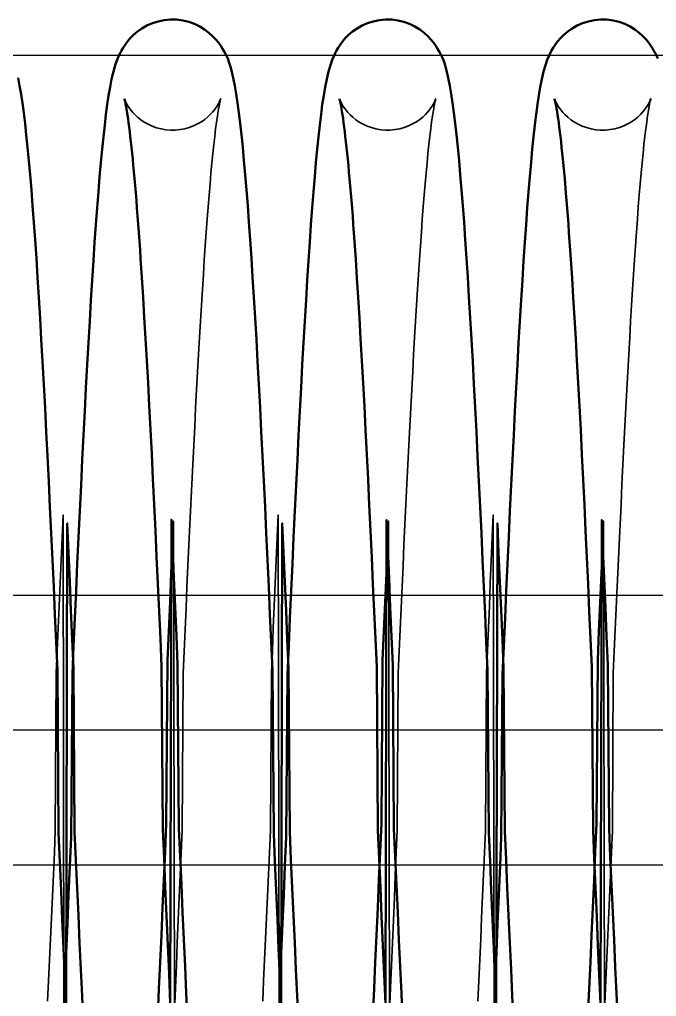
# Model space of a CAD drawing. Header units: millimetres. Extents: x 0 to 190005487, y 0 to 455456909.
# Drawn here: x 90857.58 to 90881.19, y 28299.67 to 28335.88 of the extents above; entities that cross this region are included whole.
import ezdxf

# ---------------------------------------------------------------- set-up
doc = ezdxf.new("R2010")
doc.units = ezdxf.units.MM
doc.header["$LTSCALE"] = 400
doc.header["$MEASUREMENT"] = 0
doc.linetypes.add('ACAD_ISO04W100', pattern=[30, 24, -3, 0, -3])
doc.linetypes.add('CEN', pattern=[35, 30, -2, 1, -2])
doc.layers.get('0').update_dxf_attribs({"linetype": 'CONTINUOUS'})
doc.layers.add('cen', color=1, linetype='ACAD_ISO04W100')
doc.layers.add('가려진 것(ISO)', color=7, linetype='CONTINUOUS', lineweight=35)
doc.layers.add('가시적인 것(ISO)', color=7, linetype='CONTINUOUS', lineweight=50)

# ---------------------------------------------------------------- blocks, each defined once
blk = doc.blocks.new('토션스프링 3')
at = {"layer": '가려진 것(ISO)', "flags": 128}
for points in [[(21462240.691, -50952857.63), (21462240.696, -50952857.647), (21462240.718, -50952857.704), (21462240.76, -50952857.809), (21462240.838, -50952857.972), (21462240.897, -50952858.076), (21462240.972, -50952858.196), (21462241.065, -50952858.332), (21462241.18, -50952858.484), (21462241.32, -50952858.651), (21462241.488, -50952858.828), (21462241.684, -50952859.008), (21462241.911, -50952859.187), (21462242.166, -50952859.359), (21462242.447, -50952859.518), (21462242.749, -50952859.658), (21462243.071, -50952859.773), (21462243.41, -50952859.862), (21462243.758, -50952859.923), (21462244.112, -50952859.952), (21462244.469, -50952859.949), (21462244.823, -50952859.914), (21462245.171, -50952859.849), (21462245.506, -50952859.755), (21462245.824, -50952859.634), (21462246.124, -50952859.49), (21462246.401, -50952859.329), (21462246.651, -50952859.156), (21462246.871, -50952858.976), (21462247.063, -50952858.796), (21462247.226, -50952858.62), (21462247.362, -50952858.455), (21462247.472, -50952858.305), (21462247.561, -50952858.171), (21462247.632, -50952858.053), (21462247.687, -50952857.952), (21462247.73, -50952857.867), (21462247.787, -50952857.741), (21462247.816, -50952857.666), (21462247.827, -50952857.633), (21462247.827, -50952857.635), (21462247.818, -50952857.668), (21462247.803, -50952857.727), (21462247.783, -50952857.809), (21462247.761, -50952857.912), (21462247.709, -50952858.175), (21462247.651, -50952858.507), (21462247.588, -50952858.903), (21462247.523, -50952859.355), (21462247.457, -50952859.859), (21462247.39, -50952860.416), (21462247.322, -50952861.024), (21462247.253, -50952861.681), (21462247.183, -50952862.385), (21462247.113, -50952863.134), (21462247.043, -50952863.927), (21462246.972, -50952864.763), (21462246.902, -50952865.641), (21462246.831, -50952866.563), (21462246.76, -50952867.527), (21462246.689, -50952868.531), (21462246.618, -50952869.575), (21462246.547, -50952870.656), (21462246.475, -50952871.774), (21462246.404, -50952872.927), (21462246.333, -50952874.113), (21462246.262, -50952875.332), (21462246.19, -50952876.581), (21462246.119, -50952877.865), (21462246.048, -50952879.182), (21462245.976, -50952880.53), (21462245.905, -50952881.907), (21462245.833, -50952883.313), (21462245.761, -50952884.745), (21462245.69, -50952886.201), (21462245.618, -50952887.68), (21462245.547, -50952889.18), (21462245.475, -50952890.699), (21462245.404, -50952892.236), (21462245.333, -50952893.793), (21462245.261, -50952895.37), (21462245.19, -50952896.967), (21462245.118, -50952898.58), (21462245.046, -50952900.208), (21462244.975, -50952911.849), (21462244.903, -50952913.501), (21462244.831, -50952915.162), (21462244.76, -50952916.83), (21462244.688, -50952918.503), (21462244.617, -50952920.179), (21462244.546, -50952921.858), (21462244.474, -50952923.543), (21462244.403, -50952925.233), (21462244.331, -50952888.925), (21462244.26, -50952890.619)], [(21462256.638, -50952857.63), (21462256.643, -50952857.647), (21462256.664, -50952857.704), (21462256.708, -50952857.807), (21462256.787, -50952857.966), (21462256.844, -50952858.07), (21462256.917, -50952858.191), (21462257.009, -50952858.328), (21462257.123, -50952858.48), (21462257.263, -50952858.646), (21462257.429, -50952858.822), (21462257.625, -50952859.003), (21462257.851, -50952859.182), (21462258.105, -50952859.354), (21462258.385, -50952859.514), (21462258.687, -50952859.654), (21462259.008, -50952859.77), (21462259.346, -50952859.86), (21462259.695, -50952859.921), (21462260.049, -50952859.952), (21462260.405, -50952859.949), (21462260.76, -50952859.915), (21462261.108, -50952859.851), (21462261.443, -50952859.758), (21462261.762, -50952859.638), (21462262.063, -50952859.495), (21462262.34, -50952859.334), (21462262.591, -50952859.161), (21462262.812, -50952858.981), (21462263.005, -50952858.801), (21462263.169, -50952858.625), (21462263.306, -50952858.459), (21462263.417, -50952858.309), (21462263.506, -50952858.174), (21462263.577, -50952858.056), (21462263.633, -50952857.954), (21462263.676, -50952857.869), (21462263.733, -50952857.742), (21462263.762, -50952857.667), (21462263.774, -50952857.633), (21462263.774, -50952857.635), (21462263.765, -50952857.667), (21462263.75, -50952857.726), (21462263.73, -50952857.808), (21462263.708, -50952857.911), (21462263.657, -50952858.173), (21462263.598, -50952858.505), (21462263.535, -50952858.9), (21462263.471, -50952859.352), (21462263.405, -50952859.856), (21462263.337, -50952860.413), (21462263.269, -50952861.021), (21462263.2, -50952861.677), (21462263.13, -50952862.381), (21462263.06, -50952863.131), (21462262.99, -50952863.924), (21462262.92, -50952864.759), (21462262.849, -50952865.637), (21462262.778, -50952866.559), (21462262.708, -50952867.522), (21462262.636, -50952868.526), (21462262.565, -50952869.57), (21462262.494, -50952870.652), (21462262.423, -50952871.77), (21462262.351, -50952872.923), (21462262.28, -50952874.11), (21462262.209, -50952875.328), (21462262.137, -50952876.578), (21462262.066, -50952877.861), (21462261.995, -50952879.178), (21462261.923, -50952880.525), (21462261.852, -50952881.903), (21462261.78, -50952883.309), (21462261.709, -50952884.741), (21462261.637, -50952886.197), (21462261.565, -50952887.677), (21462261.494, -50952889.177), (21462261.422, -50952890.697), (21462261.351, -50952892.235), (21462261.28, -50952893.791), (21462261.208, -50952895.368), (21462261.137, -50952896.964), (21462261.065, -50952898.577), (21462260.993, -50952900.205), (21462260.922, -50952911.846), (21462260.85, -50952913.499), (21462260.778, -50952915.16), (21462260.707, -50952916.829), (21462260.635, -50952918.503), (21462260.564, -50952920.18), (21462260.493, -50952921.859), (21462260.421, -50952923.544), (21462260.35, -50952925.233), (21462260.278, -50952888.925), (21462260.206, -50952890.618)], [(21462272.585, -50952857.63), (21462272.59, -50952857.647), (21462272.611, -50952857.704), (21462272.655, -50952857.807), (21462272.733, -50952857.966), (21462272.791, -50952858.07), (21462272.864, -50952858.191), (21462272.956, -50952858.328), (21462273.07, -50952858.48), (21462273.209, -50952858.646), (21462273.376, -50952858.822), (21462273.572, -50952859.003), (21462273.798, -50952859.182), (21462274.052, -50952859.354), (21462274.332, -50952859.514), (21462274.634, -50952859.654), (21462274.955, -50952859.77), (21462275.293, -50952859.86), (21462275.642, -50952859.921), (21462275.996, -50952859.952), (21462276.352, -50952859.949), (21462276.707, -50952859.915), (21462277.055, -50952859.851), (21462277.39, -50952859.758), (21462277.709, -50952859.638), (21462278.01, -50952859.495), (21462278.287, -50952859.334), (21462278.538, -50952859.161), (21462278.759, -50952858.981), (21462278.951, -50952858.801), (21462279.116, -50952858.625), (21462279.252, -50952858.459), (21462279.363, -50952858.309), (21462279.453, -50952858.174), (21462279.524, -50952858.056), (21462279.579, -50952857.954), (21462279.622, -50952857.869), (21462279.68, -50952857.742), (21462279.709, -50952857.667), (21462279.721, -50952857.633), (21462279.721, -50952857.635), (21462279.712, -50952857.667), (21462279.697, -50952857.726), (21462279.677, -50952857.808), (21462279.655, -50952857.911), (21462279.603, -50952858.173), (21462279.545, -50952858.505), (21462279.482, -50952858.9), (21462279.417, -50952859.352), (21462279.351, -50952859.856), (21462279.284, -50952860.413), (21462279.216, -50952861.021), (21462279.147, -50952861.677), (21462279.077, -50952862.381), (21462279.007, -50952863.131), (21462278.937, -50952863.924), (21462278.866, -50952864.759), (21462278.796, -50952865.637), (21462278.725, -50952866.559), (21462278.654, -50952867.522), (21462278.583, -50952868.527), (21462278.512, -50952869.57), (21462278.441, -50952870.652), (21462278.369, -50952871.77), (21462278.298, -50952872.923), (21462278.227, -50952874.109), (21462278.155, -50952875.328), (21462278.084, -50952876.578), (21462278.013, -50952877.861), (21462277.942, -50952879.178), (21462277.87, -50952880.525), (21462277.799, -50952881.903), (21462277.727, -50952883.309), (21462277.655, -50952884.741), (21462277.584, -50952886.197), (21462277.512, -50952887.677), (21462277.441, -50952889.177), (21462277.369, -50952890.697), (21462277.298, -50952892.235), (21462277.227, -50952893.791), (21462277.155, -50952895.368), (21462277.084, -50952896.964), (21462277.012, -50952898.577), (21462276.94, -50952900.205), (21462276.869, -50952911.846), (21462276.797, -50952913.499), (21462276.725, -50952915.16), (21462276.654, -50952916.829), (21462276.582, -50952918.503), (21462276.511, -50952920.18), (21462276.439, -50952921.859), (21462276.368, -50952923.544), (21462276.297, -50952925.233), (21462276.225, -50952888.925), (21462276.153, -50952890.618)], [(21462235, -50952924.509), (21462235.071, -50952922.988), (21462235.143, -50952921.45), (21462235.214, -50952919.894), (21462235.285, -50952918.321), (21462235.357, -50952916.728), (21462235.428, -50952915.118), (21462235.5, -50952913.491), (21462235.571, -50952911.852), (21462235.643, -50952900.2), (21462235.715, -50952898.539), (21462235.786, -50952896.87), (21462235.858, -50952895.196), (21462235.929, -50952893.517), (21462236.001, -50952891.837), (21462236.072, -50952890.156), (21462236.143, -50952888.47), (21462236.215, -50952924.781), (21462236.286, -50952923.091)], [(21462250.947, -50952924.509), (21462251.018, -50952922.988), (21462251.09, -50952921.449), (21462251.161, -50952919.894), (21462251.232, -50952918.321), (21462251.303, -50952916.728), (21462251.375, -50952915.118), (21462251.447, -50952913.492), (21462251.518, -50952911.852), (21462251.59, -50952900.201), (21462251.661, -50952898.539), (21462251.733, -50952896.87), (21462251.805, -50952895.196), (21462251.876, -50952893.517), (21462251.947, -50952891.836), (21462252.019, -50952890.155), (21462252.09, -50952888.47), (21462252.161, -50952924.781), (21462252.233, -50952923.091)], [(21462266.894, -50952924.509), (21462266.965, -50952922.988), (21462267.036, -50952921.449), (21462267.108, -50952919.894), (21462267.179, -50952918.321), (21462267.25, -50952916.728), (21462267.322, -50952915.118), (21462267.393, -50952913.492), (21462267.465, -50952911.852), (21462267.537, -50952900.201), (21462267.608, -50952898.539), (21462267.68, -50952896.87), (21462267.752, -50952895.196), (21462267.823, -50952893.517), (21462267.894, -50952891.836), (21462267.966, -50952890.155), (21462268.037, -50952888.47), (21462268.108, -50952924.781), (21462268.18, -50952923.091)]]:
    blk.add_lwpolyline(points, dxfattribs=at)
at = {"layer": '가시적인 것(ISO)', "flags": 128}
for points in [[(21462232.807, -50952856.086), (21462232.926, -50952856.665), (21462233.033, -50952857.281), (21462233.133, -50952857.945), (21462233.229, -50952858.667), (21462233.326, -50952859.455), (21462233.421, -50952860.31), (21462233.516, -50952861.232), (21462233.61, -50952862.218), (21462233.704, -50952863.269), (21462233.796, -50952864.383), (21462233.889, -50952865.559), (21462233.981, -50952866.795), (21462234.072, -50952868.092), (21462234.164, -50952869.448), (21462234.256, -50952870.867), (21462234.348, -50952872.346), (21462234.44, -50952873.881), (21462234.532, -50952875.47), (21462234.624, -50952877.11), (21462234.716, -50952878.798), (21462234.807, -50952880.531), (21462234.899, -50952882.307), (21462234.99, -50952884.122), (21462235.082, -50952885.983), (21462235.173, -50952887.885), (21462235.265, -50952889.826), (21462235.357, -50952891.801), (21462235.449, -50952893.806), (21462235.54, -50952895.838), (21462235.632, -50952897.894), (21462235.723, -50952899.968), (21462235.814, -50952912.06), (21462235.906, -50952914.173), (21462235.997, -50952916.305), (21462236.089, -50952918.452), (21462236.181, -50952920.609), (21462236.273, -50952922.774), (21462236.364, -50952924.94), (21462236.456, -50952889.105), (21462236.547, -50952891.264), (21462236.639, -50952893.414), (21462236.73, -50952895.561), (21462236.822, -50952897.701), (21462236.913, -50952899.831), (21462237.005, -50952911.946), (21462237.097, -50952914.044), (21462237.189, -50952916.118), (21462237.28, -50952918.166), (21462237.371, -50952920.184), (21462237.463, -50952922.167), (21462237.554, -50952924.122), (21462237.646, -50952926.046)], [(21462236.286, -50952923.091), (21462236.378, -50952920.927), (21462236.47, -50952918.767), (21462236.561, -50952916.617), (21462236.653, -50952914.48), (21462236.745, -50952912.361), (21462236.836, -50952900.263), (21462236.927, -50952898.188), (21462237.019, -50952896.133), (21462237.11, -50952894.099), (21462237.202, -50952892.09), (21462237.294, -50952890.11), (21462237.386, -50952888.163), (21462237.478, -50952886.253), (21462237.569, -50952884.382), (21462237.661, -50952882.556), (21462237.752, -50952880.777), (21462237.844, -50952879.04), (21462237.935, -50952877.347), (21462238.027, -50952875.701), (21462238.119, -50952874.105), (21462238.211, -50952872.56), (21462238.303, -50952871.071), (21462238.396, -50952869.639), (21462238.488, -50952868.268), (21462238.58, -50952866.96), (21462238.672, -50952865.717), (21462238.764, -50952864.535), (21462238.857, -50952863.415), (21462238.95, -50952862.358), (21462239.043, -50952861.367), (21462239.137, -50952860.441), (21462239.231, -50952859.582), (21462239.325, -50952858.792), (21462239.42, -50952858.062), (21462239.521, -50952857.386), (21462239.629, -50952856.758), (21462239.747, -50952856.17), (21462239.878, -50952855.615), (21462240.041, -50952855.056), (21462240.15, -50952854.754), (21462240.287, -50952854.425), (21462240.372, -50952854.246), (21462240.473, -50952854.053), (21462240.593, -50952853.847), (21462240.738, -50952853.626), (21462240.914, -50952853.39), (21462241.123, -50952853.145), (21462241.372, -50952852.895), (21462241.664, -50952852.648), (21462241.995, -50952852.415), (21462242.364, -50952852.205), (21462242.767, -50952852.029), (21462243.198, -50952851.892), (21462243.647, -50952851.8), (21462244.106, -50952851.758), (21462244.57, -50952851.767), (21462245.028, -50952851.826), (21462245.471, -50952851.933), (21462245.892, -50952852.085), (21462246.286, -50952852.275), (21462246.643, -50952852.493), (21462246.96, -50952852.731), (21462247.236, -50952852.98), (21462247.471, -50952853.229), (21462247.669, -50952853.471), (21462247.833, -50952853.702), (21462247.971, -50952853.918), (21462248.09, -50952854.12), (21462248.192, -50952854.309), (21462248.354, -50952854.655), (21462248.47, -50952854.966), (21462248.555, -50952855.254), (21462248.622, -50952855.529), (21462248.752, -50952856.08), (21462248.871, -50952856.659), (21462248.979, -50952857.275), (21462249.079, -50952857.939), (21462249.175, -50952858.66), (21462249.272, -50952859.448), (21462249.368, -50952860.303), (21462249.462, -50952861.224), (21462249.556, -50952862.21), (21462249.65, -50952863.26), (21462249.742, -50952864.374), (21462249.835, -50952865.549), (21462249.927, -50952866.786), (21462250.019, -50952868.082), (21462250.11, -50952869.438), (21462250.202, -50952870.857), (21462250.294, -50952872.335), (21462250.386, -50952873.87), (21462250.478, -50952875.459), (21462250.57, -50952877.099), (21462250.662, -50952878.787), (21462250.754, -50952880.52), (21462250.845, -50952882.295), (21462250.936, -50952884.111), (21462251.028, -50952885.971), (21462251.12, -50952887.873), (21462251.211, -50952889.814), (21462251.303, -50952891.789), (21462251.395, -50952893.794), (21462251.487, -50952895.827), (21462251.578, -50952897.882), (21462251.67, -50952899.957), (21462251.761, -50952912.049), (21462251.852, -50952914.162), (21462251.944, -50952916.294), (21462252.036, -50952918.441), (21462252.127, -50952920.599), (21462252.219, -50952922.763), (21462252.311, -50952924.93), (21462252.402, -50952889.096), (21462252.494, -50952891.255), (21462252.585, -50952893.405), (21462252.677, -50952895.552), (21462252.768, -50952897.692), (21462252.86, -50952899.822), (21462252.952, -50952911.938), (21462253.043, -50952914.036), (21462253.135, -50952916.111), (21462253.227, -50952918.159), (21462253.318, -50952920.177), (21462253.409, -50952922.161), (21462253.501, -50952924.116), (21462253.592, -50952926.04)], [(21462252.233, -50952923.091), (21462252.325, -50952920.927), (21462252.417, -50952918.767), (21462252.508, -50952916.617), (21462252.6, -50952914.48), (21462252.692, -50952912.36), (21462252.783, -50952900.262), (21462252.874, -50952898.188), (21462252.966, -50952896.132), (21462253.057, -50952894.099), (21462253.149, -50952892.09), (21462253.241, -50952890.11), (21462253.333, -50952888.163), (21462253.424, -50952886.253), (21462253.516, -50952884.382), (21462253.608, -50952882.556), (21462253.699, -50952880.776), (21462253.79, -50952879.04), (21462253.882, -50952877.347), (21462253.974, -50952875.701), (21462254.066, -50952874.105), (21462254.158, -50952872.56), (21462254.25, -50952871.071), (21462254.342, -50952869.639), (21462254.435, -50952868.268), (21462254.527, -50952866.96), (21462254.619, -50952865.716), (21462254.711, -50952864.534), (21462254.803, -50952863.415), (21462254.896, -50952862.358), (21462254.99, -50952861.366), (21462255.084, -50952860.44), (21462255.178, -50952859.582), (21462255.272, -50952858.791), (21462255.367, -50952858.061), (21462255.468, -50952857.386), (21462255.576, -50952856.758), (21462255.694, -50952856.17), (21462255.825, -50952855.615), (21462255.988, -50952855.056), (21462256.097, -50952854.754), (21462256.234, -50952854.425), (21462256.319, -50952854.245), (21462256.42, -50952854.053), (21462256.54, -50952853.847), (21462256.685, -50952853.625), (21462256.861, -50952853.39), (21462257.07, -50952853.145), (21462257.319, -50952852.895), (21462257.611, -50952852.648), (21462257.942, -50952852.414), (21462258.311, -50952852.205), (21462258.715, -50952852.029), (21462259.145, -50952851.892), (21462259.594, -50952851.8), (21462260.054, -50952851.758), (21462260.518, -50952851.767), (21462260.976, -50952851.826), (21462261.418, -50952851.933), (21462261.839, -50952852.085), (21462262.233, -50952852.275), (21462262.591, -50952852.493), (21462262.907, -50952852.731), (21462263.183, -50952852.98), (21462263.418, -50952853.229), (21462263.616, -50952853.471), (21462263.78, -50952853.703), (21462263.917, -50952853.918), (21462264.036, -50952854.12), (21462264.138, -50952854.309), (21462264.3, -50952854.655), (21462264.416, -50952854.966), (21462264.501, -50952855.254), (21462264.569, -50952855.529), (21462264.699, -50952856.08), (21462264.818, -50952856.659), (21462264.925, -50952857.275), (21462265.026, -50952857.939), (21462265.122, -50952858.66), (21462265.219, -50952859.448), (21462265.314, -50952860.302), (21462265.409, -50952861.224), (21462265.503, -50952862.21), (21462265.596, -50952863.26), (21462265.689, -50952864.374), (21462265.782, -50952865.549), (21462265.874, -50952866.786), (21462265.966, -50952868.082), (21462266.057, -50952869.438), (21462266.149, -50952870.856), (21462266.241, -50952872.335), (21462266.333, -50952873.87), (21462266.425, -50952875.459), (21462266.517, -50952877.099), (21462266.609, -50952878.787), (21462266.7, -50952880.52), (21462266.792, -50952882.295), (21462266.883, -50952884.111), (21462266.975, -50952885.971), (21462267.066, -50952887.873), (21462267.158, -50952889.814), (21462267.25, -50952891.789), (21462267.342, -50952893.794), (21462267.433, -50952895.827), (21462267.525, -50952897.882), (21462267.616, -50952899.957), (21462267.708, -50952912.049), (21462267.799, -50952914.162), (21462267.891, -50952916.294), (21462267.982, -50952918.441), (21462268.074, -50952920.599), (21462268.166, -50952922.763), (21462268.258, -50952924.93), (21462268.349, -50952889.096), (21462268.441, -50952891.255), (21462268.532, -50952893.405), (21462268.623, -50952895.552), (21462268.715, -50952897.692), (21462268.807, -50952899.822), (21462268.898, -50952911.938), (21462268.99, -50952914.036), (21462269.082, -50952916.111), (21462269.173, -50952918.159), (21462269.265, -50952920.177), (21462269.356, -50952922.161), (21462269.447, -50952924.116), (21462269.539, -50952926.04)], [(21462268.18, -50952923.091), (21462268.272, -50952920.927), (21462268.363, -50952918.768), (21462268.455, -50952916.617), (21462268.547, -50952914.48), (21462268.638, -50952912.36), (21462268.73, -50952900.262), (21462268.821, -50952898.187), (21462268.913, -50952896.132), (21462269.004, -50952894.098), (21462269.096, -50952892.09), (21462269.188, -50952890.11), (21462269.28, -50952888.163), (21462269.371, -50952886.253), (21462269.463, -50952884.382), (21462269.554, -50952882.556), (21462269.646, -50952880.776), (21462269.737, -50952879.04), (21462269.829, -50952877.347), (21462269.921, -50952875.701), (21462270.013, -50952874.105), (21462270.105, -50952872.56), (21462270.197, -50952871.071), (21462270.289, -50952869.639), (21462270.381, -50952868.268), (21462270.473, -50952866.96), (21462270.565, -50952865.716), (21462270.658, -50952864.534), (21462270.75, -50952863.414), (21462270.843, -50952862.358), (21462270.937, -50952861.366), (21462271.031, -50952860.44), (21462271.125, -50952859.581), (21462271.219, -50952858.79), (21462271.314, -50952858.061), (21462271.415, -50952857.386), (21462271.522, -50952856.758), (21462271.641, -50952856.17), (21462271.772, -50952855.615), (21462271.935, -50952855.056), (21462272.044, -50952854.754), (21462272.181, -50952854.425), (21462272.266, -50952854.245), (21462272.367, -50952854.053), (21462272.487, -50952853.847), (21462272.632, -50952853.625), (21462272.808, -50952853.389), (21462273.017, -50952853.144), (21462273.266, -50952852.895), (21462273.558, -50952852.648), (21462273.89, -50952852.414), (21462274.258, -50952852.205), (21462274.662, -50952852.029), (21462275.093, -50952851.891), (21462275.541, -50952851.799), (21462276.001, -50952851.758), (21462276.465, -50952851.767), (21462276.923, -50952851.826), (21462277.365, -50952851.933), (21462277.787, -50952852.086), (21462278.18, -50952852.275), (21462278.538, -50952852.493), (21462278.854, -50952852.732), (21462279.13, -50952852.98), (21462279.365, -50952853.229), (21462279.563, -50952853.472), (21462279.727, -50952853.703), (21462279.864, -50952853.919), (21462279.982, -50952854.121), (21462280.084, -50952854.31), (21462280.246, -50952854.655)], [(21462244.26, -50952890.619), (21462244.168, -50952892.783), (21462244.076, -50952894.942), (21462243.984, -50952897.09), (21462243.893, -50952899.224), (21462243.801, -50952911.338), (21462243.71, -50952913.432), (21462243.619, -50952915.51), (21462243.527, -50952917.568), (21462243.436, -50952919.604), (21462243.344, -50952921.614), (21462243.252, -50952923.593), (21462243.16, -50952925.539)], [(21462260.206, -50952890.618), (21462260.115, -50952892.783), (21462260.023, -50952894.941), (21462259.931, -50952897.09), (21462259.84, -50952899.224), (21462259.748, -50952911.34), (21462259.657, -50952913.433), (21462259.566, -50952915.51), (21462259.474, -50952917.568), (21462259.382, -50952919.603), (21462259.291, -50952921.613), (21462259.199, -50952923.592), (21462259.107, -50952925.537)], [(21462245.373, -50952925.842), (21462245.282, -50952923.904), (21462245.19, -50952921.936), (21462245.099, -50952919.94), (21462245.008, -50952917.918), (21462244.916, -50952915.866), (21462244.824, -50952913.786), (21462244.733, -50952911.684), (21462244.641, -50952899.564), (21462244.549, -50952897.428), (21462244.458, -50952895.282), (21462244.366, -50952893.13), (21462244.275, -50952890.975), (21462244.183, -50952888.82), (21462244.092, -50952924.659), (21462244, -50952922.497), (21462243.909, -50952920.336), (21462243.817, -50952918.181), (21462243.725, -50952916.036), (21462243.634, -50952913.906), (21462243.542, -50952911.794), (21462243.451, -50952899.705), (21462243.359, -50952897.641), (21462243.268, -50952895.598), (21462243.177, -50952893.577), (21462243.085, -50952891.584), (21462242.993, -50952889.62), (21462242.901, -50952887.691), (21462242.81, -50952885.801), (21462242.718, -50952883.952), (21462242.627, -50952882.149), (21462242.536, -50952880.394), (21462242.445, -50952878.684), (21462242.353, -50952877.019), (21462242.262, -50952875.404), (21462242.17, -50952873.841), (21462242.079, -50952872.334), (21462241.987, -50952870.885), (21462241.896, -50952869.498), (21462241.851, -50952868.829), (21462241.805, -50952868.177), (21462241.76, -50952867.541), (21462241.715, -50952866.922), (21462241.669, -50952866.318), (21462241.624, -50952865.731), (21462241.578, -50952865.159), (21462241.533, -50952864.605), (21462241.487, -50952864.067), (21462241.442, -50952863.547), (21462241.397, -50952863.046), (21462241.352, -50952862.562), (21462241.307, -50952862.098), (21462241.262, -50952861.652), (21462241.218, -50952861.227), (21462241.174, -50952860.821), (21462241.131, -50952860.436), (21462241.088, -50952860.072), (21462241.045, -50952859.729), (21462241.003, -50952859.409), (21462240.962, -50952859.11), (21462240.92, -50952858.833), (21462240.879, -50952858.578), (21462240.84, -50952858.348), (21462240.803, -50952858.145), (21462240.769, -50952857.972), (21462240.74, -50952857.831), (21462240.716, -50952857.725), (21462240.698, -50952857.655), (21462240.691, -50952857.63)], [(21462276.153, -50952890.618), (21462276.062, -50952892.783), (21462275.97, -50952894.942), (21462275.878, -50952897.09), (21462275.786, -50952899.224), (21462275.695, -50952911.34), (21462275.604, -50952913.433), (21462275.512, -50952915.51), (21462275.421, -50952917.568), (21462275.329, -50952919.604), (21462275.238, -50952921.613), (21462275.146, -50952923.592), (21462275.054, -50952925.538)], [(21462261.322, -50952925.883), (21462261.23, -50952923.943), (21462261.139, -50952921.969), (21462261.047, -50952919.966), (21462260.955, -50952917.937), (21462260.864, -50952915.885), (21462260.773, -50952913.815), (21462260.681, -50952911.722), (21462260.59, -50952899.607), (21462260.498, -50952897.473), (21462260.406, -50952895.325), (21462260.314, -50952893.168), (21462260.223, -50952891.005), (21462260.131, -50952888.841), (21462260.04, -50952924.679), (21462259.948, -50952922.523), (21462259.857, -50952920.372), (21462259.766, -50952918.222), (21462259.674, -50952916.08), (21462259.582, -50952913.949), (21462259.491, -50952911.832), (21462259.399, -50952899.735), (21462259.307, -50952897.661), (21462259.216, -50952895.615), (21462259.124, -50952893.6), (21462259.033, -50952891.615), (21462258.942, -50952889.657), (21462258.85, -50952887.73), (21462258.758, -50952885.839), (21462258.667, -50952883.986), (21462258.575, -50952882.176), (21462258.484, -50952880.412), (21462258.392, -50952878.697), (21462258.347, -50952877.86), (21462258.301, -50952877.037), (21462258.256, -50952876.226), (21462258.21, -50952875.427), (21462258.119, -50952873.869), (21462258.027, -50952872.363), (21462257.936, -50952870.914), (21462257.844, -50952869.524), (21462257.753, -50952868.197), (21462257.708, -50952867.558), (21462257.662, -50952866.935), (21462257.617, -50952866.329), (21462257.572, -50952865.741), (21462257.527, -50952865.171), (21462257.482, -50952864.618), (21462257.391, -50952863.564), (21462257.345, -50952863.061), (21462257.299, -50952862.576), (21462257.253, -50952862.109), (21462257.208, -50952861.661), (21462257.162, -50952861.232), (21462257.117, -50952860.823), (21462257.073, -50952860.435), (21462257.029, -50952860.068), (21462256.986, -50952859.723), (21462256.944, -50952859.401), (21462256.903, -50952859.102), (21462256.864, -50952858.827), (21462256.825, -50952858.576), (21462256.788, -50952858.351), (21462256.753, -50952858.151), (21462256.719, -50952857.978), (21462256.688, -50952857.834), (21462256.662, -50952857.724), (21462256.644, -50952857.654), (21462256.638, -50952857.63)], [(21462277.269, -50952925.883), (21462277.177, -50952923.942), (21462277.085, -50952921.969), (21462276.994, -50952919.965), (21462276.902, -50952917.936), (21462276.811, -50952915.885), (21462276.719, -50952913.815), (21462276.628, -50952911.722), (21462276.536, -50952899.606), (21462276.445, -50952897.472), (21462276.353, -50952895.325), (21462276.261, -50952893.168), (21462276.17, -50952891.005), (21462276.078, -50952888.84), (21462275.987, -50952924.678), (21462275.895, -50952922.523), (21462275.804, -50952920.371), (21462275.712, -50952918.222), (21462275.621, -50952916.079), (21462275.529, -50952913.948), (21462275.437, -50952911.832), (21462275.346, -50952899.735), (21462275.254, -50952897.661), (21462275.163, -50952895.615), (21462275.071, -50952893.6), (21462274.98, -50952891.614), (21462274.889, -50952889.656), (21462274.797, -50952887.73), (21462274.705, -50952885.838), (21462274.614, -50952883.985), (21462274.522, -50952882.175), (21462274.43, -50952880.411), (21462274.339, -50952878.697), (21462274.293, -50952877.86), (21462274.248, -50952877.036), (21462274.157, -50952875.427), (21462274.065, -50952873.868), (21462273.974, -50952872.363), (21462273.883, -50952870.914), (21462273.791, -50952869.524), (21462273.7, -50952868.196), (21462273.655, -50952867.557), (21462273.609, -50952866.934), (21462273.564, -50952866.329), (21462273.519, -50952865.741), (21462273.474, -50952865.17), (21462273.429, -50952864.618), (21462273.338, -50952863.564), (21462273.292, -50952863.061), (21462273.246, -50952862.576), (21462273.2, -50952862.109), (21462273.155, -50952861.661), (21462273.109, -50952861.232), (21462273.064, -50952860.823), (21462273.02, -50952860.435), (21462272.976, -50952860.068), (21462272.933, -50952859.723), (21462272.891, -50952859.401), (21462272.85, -50952859.102), (21462272.811, -50952858.827), (21462272.772, -50952858.576), (21462272.735, -50952858.351), (21462272.7, -50952858.151), (21462272.666, -50952857.978), (21462272.635, -50952857.834), (21462272.609, -50952857.724), (21462272.591, -50952857.654), (21462272.585, -50952857.63)]]:
    blk.add_lwpolyline(points, dxfattribs=at)
blk = doc.blocks.new('토션스프링1234')
blk.add_blockref('토션스프링 3', (188.103, -4314.906))
blk = doc.blocks.new('A$C643E1396')
at = {"color": 3}
for p, q in [((1013.447, 4181.266, 5.641), (2113.531, 4181.266, 173.534)), ((938.443, 4161.265, 5.656), (2188.507, 4161.265, 27.826)), ((938.443, 4151.264, 5.656), (2188.507, 4151.264, 27.826))]:
    blk.add_line(p, q, dxfattribs=at)
at = {"layer": 'cen', "linetype": 'CEN'}
blk.add_line((898.441, 4156.264, 5.641), (2301.013, 4156.264, 173.534), dxfattribs=at)
at = {"xscale": 0.5000256451997451, "yscale": 0.5000256451997451, "zscale": 0.5000256451997451}
blk.add_blockref('토션스프링1234', (-10730262.381, 25484072.728, 89.588), dxfattribs=at)

msp = doc.modelspace()

# ---------------------------------------------------------------- block references
msp.add_blockref('A$C643E1396', (89359.039, 24153.286))

doc.saveas('drawing.dxf')
